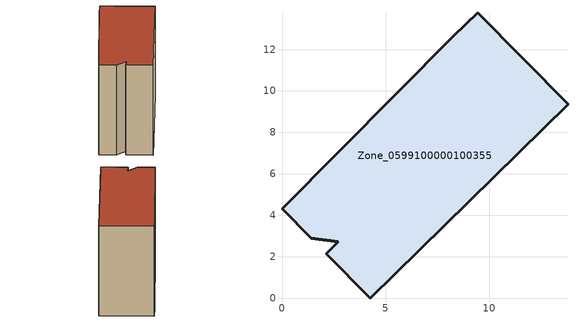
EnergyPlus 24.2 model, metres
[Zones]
Zone_0599100000100355
 floor ground (C_G): 2.71,2.72 1.4,2.89 0,4.31 8.27,12.65 9.46,13.77 13.81,9.36 4.26,0 2.13,2.15 z0
 wall outside (C_F): 4.26,0 13.81,9.36 9.46,13.77 8.27,12.65 0,4.31 1.4,2.89 2.71,2.72 2.13,2.15 4.26,0 z0:11.45
 roof outside (C_R): 1.4,2.89 2.71,2.72 2.13,2.15 4.26,0 13.81,9.36 9.46,13.77 8.27,12.65 0,4.31 z11.45
[BUILDING]
Pand.0599100000100355: North Axis=0; Terrain=City; Loads Convergence Tolerance Value=0.04; Temperature Convergence Tolerance Value=0.4; Solar Distribution=FullExterior; Maximum Number of Warmup Days=25; Minimum Number of Warmup Days=1
[Site:Location]
Rotterdam.The.Hague.AP_ZH_NLD Design_Conditions: Latitude=51.96; Longitude=4.45; Time Zone=1; Elevation=-4.5
[SITE:GROUNDTEMPERATURE:BUILDINGSURFACE]
18, 18, 18, 18, 18, 18, 18, 18, 18, 18, 18, 18
[MATERIAL] Thermal Absorptance=0.9; Solar Absorptance=0.7; Visible Absorptance=0.7
Name | Roughness | Thickness | Conductivity | Density | Specific Heat
G.TI.1946 | MediumSmooth | 0.15 | 1 | 540 | 1210
F.TI.1946 | Rough | 0.3 | 0.857143 | 1920 | 840
R.TI.1946 | MediumRough | 0.2 | 0.1 | 1500 | 1000
[CONSTRUCTION]
C_G: G.TI.1946
C_F: F.TI.1946
C_R: R.TI.1946
[ZONE]
Zone_0599100000100355: Type=1; Multiplier=1; Ceiling Height=Autocalculate; Volume=Autocalculate; Floor Area=autocalculate; Part of Total Floor Area=Yes
[ZONEINFILTRATION:DESIGNFLOWRATE]
Infil_Zone_0599100000100355: Zone or ZoneList or Space or SpaceList=Zone_0599100000100355; Schedule=AlwaysOn; Design Flow Rate Calculation Method=Flow/Area; Flow Rate per Floor Area=0.003; Constant Term Coefficient=1; Temperature Term Coefficient=0; Velocity Term Coefficient=0; Velocity Squared Term Coefficient=0
[HVACTEMPLATE:ZONE:IDEALLOADSAIRSYSTEM]
Zone_0599100000100355: Maximum Heating Supply Air Temperature=50; Minimum Cooling Supply Air Temperature=13; Maximum Heating Supply Air Humidity Ratio=0.0156; Minimum Cooling Supply Air Humidity Ratio=0.0077; Heating Limit=NoLimit; Cooling Limit=NoLimit; Dehumidification Control Type=ConstantSensibleHeatRatio; Cooling Sensible Heat Ratio=0.7; Dehumidification Setpoint=60; Humidification Control Type=None; Humidification Setpoint=30; Outdoor Air Method=None; Outdoor Air Flow Rate per Person=0.00944; Outdoor Air Flow Rate per Zone Floor Area=0; Outdoor Air Flow Rate per Zone=0; Demand Controlled Ventilation Type=None; Outdoor Air Economizer Type=NoEconomizer; Heat Recovery Type=None; Sensible Heat Recovery Effectiveness=0.7; Latent Heat Recovery Effectiveness=0.65
[ZONECONTROL:THERMOSTAT]
ThermostatControl_Zone_0599100000100355: Zone or ZoneList=Zone_0599100000100355; Control Type Schedule=DualSetpointControlType; Control 1=Thermostat_Zone_0599100000100355; Temperature Difference Between Cutout And Setpoint=0
[THERMOSTATSETPOINT:DUALSETPOINT]
Thermostat_Zone_0599100000100355: Heating Setpoint Temperature Schedule=HeatingSetpoint_Zone_0599100000100355; Cooling Setpoint Temperature Schedule=CoolingSetpoint_Zone_0599100000100355
[SCHEDULE:COMPACT]
HeatingSetpoint_Zone_0599100000100355: Through: 12/31, For: AllDays, Until: 24:00, 21
CoolingSetpoint_Zone_0599100000100355: Through: 12/31, For: AllDays, Until: 24:00, 24
DualSetpointControlType: Through: 12/31, For: AllDays, Until: 24:00, 4
AlwaysOn: Through: 12/31, For: AllDays, Until: 24:00, 1
